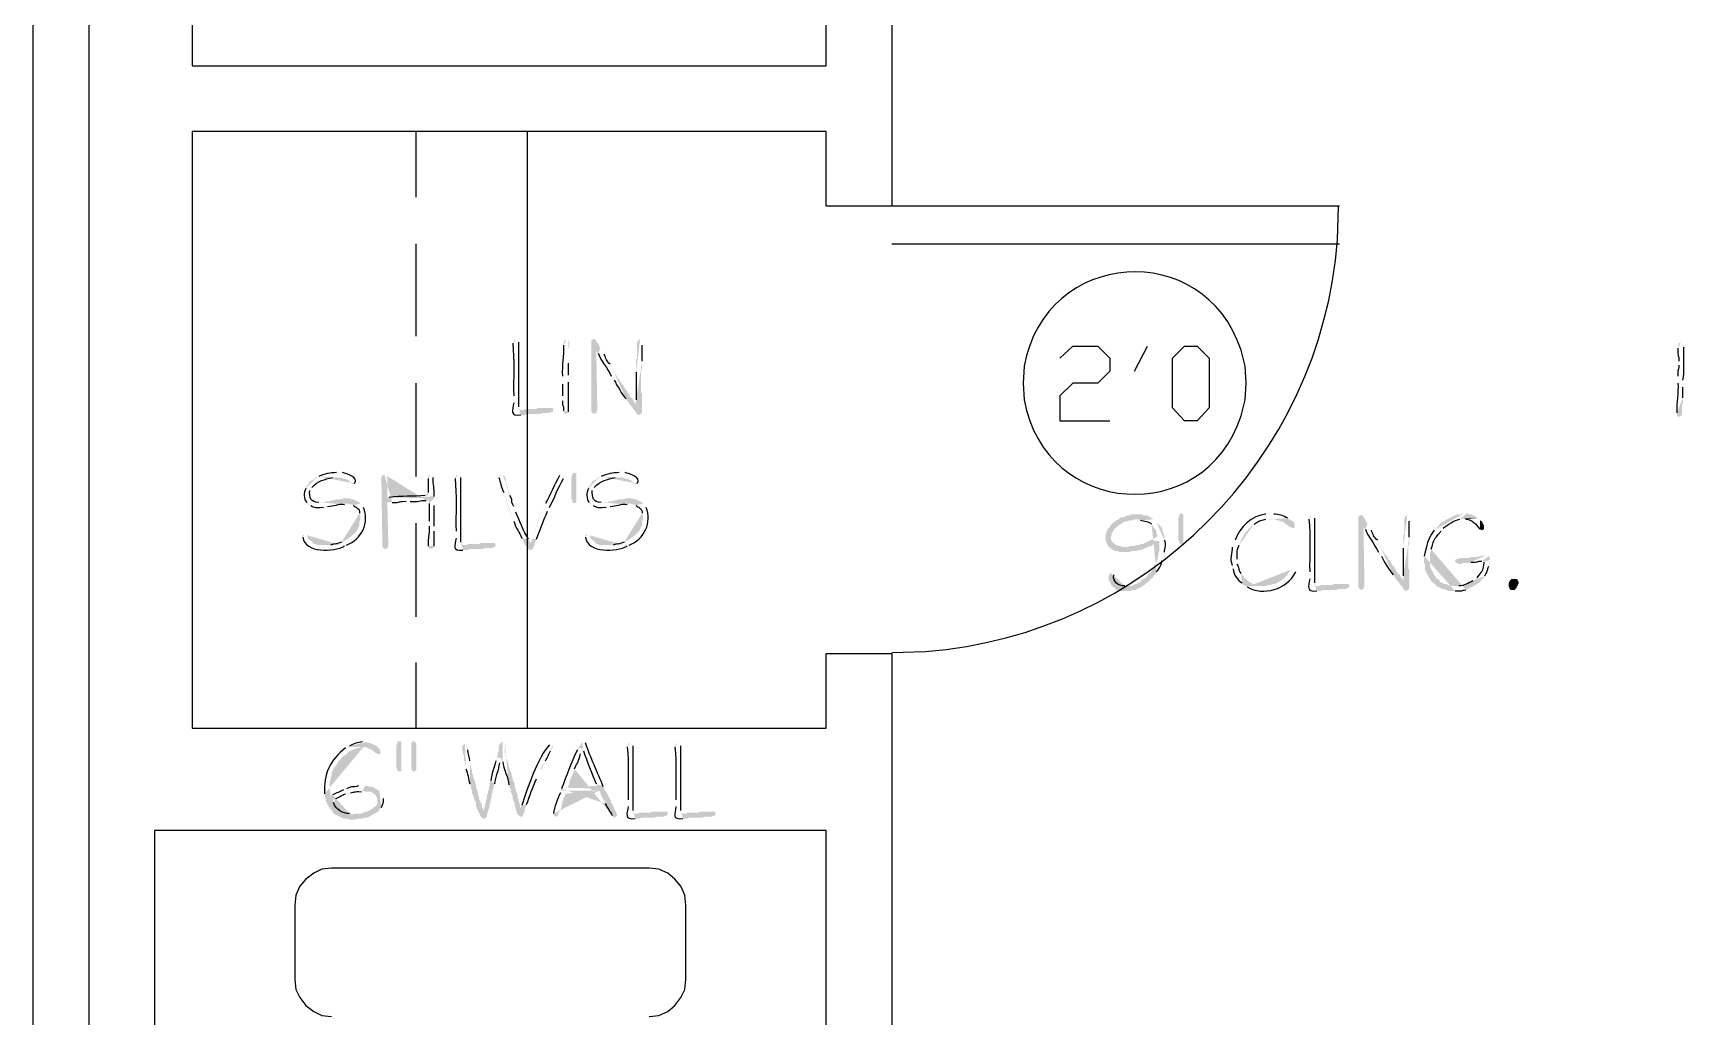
# Model space of a CAD drawing. Header units: inches. Extents: x -167 to 6071, y -6287 to -2731.
# Drawn here: x 790.4 to 879.2, y -5829.1 to -5776.3 of the extents above; entities that cross this region are included whole.
import ezdxf

# ---------------------------------------------------------------- set-up
doc = ezdxf.new("R2010")
doc.units = ezdxf.units.IN
doc.header["$LTSCALE"] = 96
doc.header["$MEASUREMENT"] = 0
doc.layers.add('PDF_Geometry', color=7, linetype='Continuous', true_color=0x4a4a4a)
doc.layers.add('PDF_Solid Fills', color=7, linetype='Continuous')

msp = doc.modelspace()

# ---------------------------------------------------------------- hatches: boundary and pattern name
at = {"layer": 'PDF_Solid Fills', "transparency": 33554559}
h = msp.add_hatch(color=256, dxfattribs=at)
h.paths.add_polyline_path([(816.277, -5792.735), (816.17, -5792.789), (816.117, -5792.949)], flags=0)
h.paths.add_polyline_path([(816.17, -5795.775), (816.17, -5796.149)], flags=0)
h.paths.add_polyline_path([(816.543, -5796.789), (816.757, -5796.789), (816.917, -5796.735), (817.61, -5796.735), (817.717, -5796.682), (818.09, -5796.682), (818.197, -5796.629), (818.25, -5796.629), (818.303, -5796.522), (816.437, -5796.522), (816.437, -5796.362)], flags=0)
h.paths.add_polyline_path([(816.437, -5792.895), (816.383, -5792.789)], flags=0)
h = msp.add_hatch(color=256, dxfattribs=at)
h.paths.add_polyline_path([(818.997, -5792.735), (818.89, -5792.789), (818.837, -5792.949), (818.837, -5793.055)], flags=0)
h.paths.add_polyline_path([(818.783, -5794.709), (818.783, -5795.135)], flags=0)
h.paths.add_polyline_path([(818.783, -5795.775), (818.783, -5796.042)], flags=0)
h.paths.add_polyline_path([(818.837, -5796.575), (818.89, -5796.682), (818.943, -5796.735), (818.997, -5796.735), (819.05, -5796.682), (819.103, -5796.629)], flags=0)
h.paths.add_polyline_path([(819.103, -5795.029), (819.103, -5794.655)], flags=0)
h.paths.add_polyline_path([(819.103, -5794.015), (819.103, -5793.215), (819.157, -5793.109), (819.157, -5792.895), (819.103, -5792.789)], flags=0)
for points in [[(820.437, -5792.735), (820.33, -5792.789), (820.33, -5796.575), (820.383, -5796.682), (820.49, -5796.735), (820.597, -5796.682), (820.597, -5796.629), (820.65, -5796.522), (820.597, -5793.322), (820.81, -5793.215), (820.757, -5793.109), (820.703, -5793.002), (820.65, -5792.895), (820.597, -5792.842), (820.543, -5792.735)], [(818.09, -5796.415), (817.45, -5796.415), (817.397, -5796.469), (816.81, -5796.469), (816.703, -5796.522), (816.437, -5796.522), (818.303, -5796.522), (818.25, -5796.415), (818.197, -5796.415)], [(819.53, -5800.149), (819.53, -5801.482), (819.423, -5801.535), (819.317, -5801.482), (819.317, -5801.375), (819.263, -5801.322), (819.263, -5800.149), (819.317, -5799.989), (819.317, -5799.935), (819.423, -5799.882), (819.53, -5799.935)], [(807.21, -5801.269), (807.05, -5801.269), (806.89, -5801.322), (806.623, -5801.322), (806.517, -5801.375), (806.41, -5801.375), (806.303, -5801.429), (806.143, -5801.429), (806.037, -5801.482), (805.717, -5801.482), (807.903, -5801.482), (807.583, -5801.322), (807.477, -5801.322), (807.37, -5801.269)], [(822.357, -5801.269), (822.197, -5801.269), (822.037, -5801.322), (821.77, -5801.322), (821.663, -5801.375), (821.557, -5801.375), (821.45, -5801.429), (821.29, -5801.429), (821.183, -5801.482), (820.863, -5801.482), (823.05, -5801.482), (822.73, -5801.322), (822.623, -5801.322), (822.517, -5801.269)], [(849.557, -5802.122), (849.29, -5802.122), (849.183, -5802.175), (849.077, -5802.175), (848.863, -5802.282), (848.703, -5802.282), (848.597, -5802.389), (848.49, -5802.442), (848.437, -5802.495), (848.33, -5802.549), (848.223, -5802.655), (848.17, -5802.709), (848.117, -5802.815), (848.01, -5802.922), (847.957, -5803.029), (847.903, -5803.189), (847.903, -5803.562), (847.957, -5803.669), (848.01, -5803.775), (848.063, -5803.882), (848.97, -5803.882), (848.81, -5803.882), (848.703, -5803.829), (848.597, -5803.829), (848.383, -5803.722), (848.33, -5803.669), (848.223, -5803.562), (848.17, -5803.455), (848.17, -5803.349), (848.223, -5803.242), (848.223, -5803.135), (848.33, -5802.975), (848.383, -5802.869), (848.49, -5802.815), (848.597, -5802.709), (848.703, -5802.655), (848.757, -5802.602), (848.97, -5802.495), (849.077, -5802.495), (849.183, -5802.442), (849.343, -5802.442), (849.45, -5802.389), (850.463, -5802.389), (850.357, -5802.335), (850.303, -5802.282), (850.09, -5802.175), (849.93, -5802.175), (849.823, -5802.122), (849.717, -5802.122)], [(852.063, -5802.335), (852.063, -5803.669), (851.957, -5803.722), (851.85, -5803.669), (851.85, -5803.562), (851.797, -5803.509), (851.797, -5802.335), (851.85, -5802.175), (851.85, -5802.122), (851.957, -5802.069), (852.063, -5802.122)], [(857.717, -5802.389), (856.703, -5802.389), (856.97, -5802.389), (857.077, -5802.442), (857.183, -5802.442), (857.237, -5802.495), (857.343, -5802.495), (857.45, -5802.549), (857.557, -5802.655), (857.663, -5802.709), (857.717, -5802.762), (857.93, -5802.869), (858.037, -5802.815), (858.037, -5802.655), (857.983, -5802.549), (857.93, -5802.495), (857.823, -5802.442)], [(861.557, -5802.175), (861.45, -5802.229), (861.45, -5806.015), (861.503, -5806.122), (861.61, -5806.175), (861.717, -5806.122), (861.717, -5806.069), (861.77, -5805.962), (861.717, -5802.762), (861.93, -5802.655), (861.877, -5802.549), (861.823, -5802.442), (861.77, -5802.335), (861.717, -5802.282), (861.663, -5802.175)], [(814.997, -5803.669), (814.357, -5803.669), (814.303, -5803.722), (813.717, -5803.722), (813.61, -5803.775), (813.343, -5803.775), (815.21, -5803.775), (815.157, -5803.669), (815.103, -5803.669)], [(850.303, -5803.509), (849.877, -5803.722), (849.77, -5803.722), (849.663, -5803.775), (849.557, -5803.775), (849.397, -5803.829), (849.183, -5803.829), (849.077, -5803.882), (848.063, -5803.882), (848.17, -5803.935), (848.223, -5803.989), (848.33, -5804.042), (848.383, -5804.095), (848.543, -5804.095), (848.65, -5804.149), (849.183, -5804.149), (849.29, -5804.095), (849.557, -5804.095), (849.663, -5804.042), (849.77, -5804.042), (849.877, -5803.989), (849.93, -5803.989), (850.25, -5803.829), (850.357, -5803.829), (850.463, -5803.722), (850.677, -5803.615), (850.73, -5803.562)], [(860.757, -5805.855), (860.117, -5805.855), (860.063, -5805.909), (859.477, -5805.909), (859.37, -5805.962), (859.103, -5805.962), (860.97, -5805.962), (860.917, -5805.855), (860.863, -5805.855)], [(869.717, -5806.175), (869.61, -5806.175), (869.557, -5806.122), (869.503, -5806.015), (869.503, -5805.802), (869.557, -5805.695), (869.663, -5805.589), (869.93, -5805.589), (869.983, -5805.642), (870.037, -5805.749), (870.037, -5805.802), (869.983, -5805.962), (869.93, -5806.015), (869.93, -5806.069), (869.823, -5806.175)], [(810.037, -5814.282), (809.93, -5814.335), (809.93, -5814.389), (809.877, -5814.549), (809.877, -5815.722), (809.93, -5815.775), (809.93, -5815.882), (810.037, -5815.935), (810.143, -5815.882), (810.143, -5814.335)], [(810.783, -5814.282), (810.73, -5814.335), (810.677, -5814.389), (810.677, -5815.775), (810.73, -5815.882), (810.783, -5815.935), (810.89, -5815.882), (810.943, -5815.829), (810.943, -5814.442), (810.89, -5814.335)], [(824.223, -5818.069), (823.583, -5818.069), (823.53, -5818.122), (822.943, -5818.122), (822.837, -5818.175), (822.57, -5818.175), (824.437, -5818.175), (824.383, -5818.069), (824.33, -5818.069)], [(826.783, -5818.069), (826.143, -5818.069), (826.09, -5818.122), (825.503, -5818.122), (825.397, -5818.175), (825.13, -5818.175), (826.997, -5818.175), (826.943, -5818.069), (826.89, -5818.069)]]:
    msp.add_hatch(color=256, dxfattribs=at).paths.add_polyline_path(points)
h = msp.add_hatch(color=256, dxfattribs=at)
h.paths.add_polyline_path([(820.81, -5793.215), (820.597, -5793.322), (820.597, -5793.375), (820.703, -5793.482)], flags=0)
h.paths.add_polyline_path([(821.397, -5794.709), (821.45, -5794.815), (821.557, -5794.922)], flags=0)
h.paths.add_polyline_path([(822.197, -5795.935), (822.41, -5796.255), (822.73, -5796.255), (822.677, -5796.149), (822.623, -5796.095), (822.517, -5795.882), (822.41, -5795.829), (822.357, -5795.722), (822.303, -5795.615), (822.25, -5795.509), (822.143, -5795.402), (822.09, -5795.295), (822.037, -5795.189), (821.93, -5795.082), (821.877, -5794.975), (821.823, -5794.869), (821.77, -5794.869), (821.717, -5794.762), (821.663, -5794.655), (821.61, -5794.602), (821.557, -5794.495), (821.503, -5794.389), (821.45, -5794.282), (821.397, -5794.175), (821.343, -5794.069)], flags=0)
h.paths.add_polyline_path([(821.023, -5793.535), (820.97, -5793.429), (820.917, -5793.322)], flags=0)
h = msp.add_hatch(color=256, dxfattribs=at)
h.paths.add_polyline_path([(822.943, -5792.735), (822.837, -5792.789), (822.783, -5792.949), (822.783, -5793.749), (822.73, -5793.802), (822.73, -5794.495)], flags=0)
h.paths.add_polyline_path([(822.73, -5795.989), (822.73, -5796.255), (822.41, -5796.255), (822.517, -5796.362), (822.57, -5796.469), (822.677, -5796.575), (822.73, -5796.682), (822.783, -5796.735), (822.837, -5796.789), (822.89, -5796.789), (822.997, -5796.735), (823.05, -5796.629), (823.05, -5795.669), (822.997, -5795.562), (822.997, -5794.389), (823.05, -5794.282), (823.05, -5793.909)], flags=0)
h.paths.add_polyline_path([(823.05, -5793.055), (823.05, -5792.789)], flags=0)
h = msp.add_hatch(color=256, dxfattribs=at)
h.paths.add_polyline_path([(878.73, -5792.895), (878.623, -5792.949), (878.57, -5793.109), (878.57, -5793.215)], flags=0)
h.paths.add_polyline_path([(878.623, -5793.909), (878.623, -5794.122)], flags=0)
h.paths.add_polyline_path([(878.57, -5794.709), (878.57, -5795.082)], flags=0)
h.paths.add_polyline_path([(878.517, -5796.682), (878.517, -5796.842), (878.623, -5796.895), (878.73, -5796.842), (878.783, -5796.789), (878.783, -5796.255), (878.837, -5796.149), (878.837, -5795.882)], flags=0)
h.paths.add_polyline_path([(878.837, -5795.295), (878.837, -5794.922)], flags=0)
h.paths.add_polyline_path([(878.89, -5793.162), (878.89, -5793.055), (878.837, -5792.949)], flags=0)
h = msp.add_hatch(color=256, dxfattribs=at)
h.paths.add_polyline_path([(805.663, -5800.095), (805.557, -5800.149), (805.45, -5800.255), (805.237, -5800.362), (805.183, -5800.469), (805.13, -5800.575), (805.023, -5800.629), (805.023, -5800.735)], flags=0)
h.paths.add_polyline_path([(805.077, -5801.482), (805.13, -5801.589), (805.183, -5801.589), (805.29, -5801.642)], flags=0)
h.paths.add_polyline_path([(805.983, -5801.749), (806.09, -5801.749), (806.197, -5801.695)], flags=0)
h.paths.add_polyline_path([(807.103, -5801.589), (807.21, -5801.535), (807.957, -5801.535), (807.903, -5801.482), (805.717, -5801.482)], flags=0)
h.paths.add_polyline_path([(805.237, -5800.842), (805.29, -5800.735), (805.343, -5800.682)], flags=0)
h.paths.add_polyline_path([(806.463, -5800.149), (806.73, -5800.149)], flags=0)
h = msp.add_hatch(color=256, dxfattribs=at)
h.paths.add_polyline_path([(806.73, -5799.882), (806.677, -5799.882)], flags=0)
h.paths.add_polyline_path([(805.717, -5800.095), (805.663, -5800.095), (806.73, -5800.149), (806.89, -5800.149), (806.997, -5800.202), (807.103, -5800.202), (807.317, -5800.309), (807.423, -5800.415), (807.477, -5800.415), (807.477, -5800.469), (807.583, -5800.522), (807.637, -5800.469)], flags=0)
h.paths.add_polyline_path([(806.997, -5799.882), (806.837, -5799.882)], flags=0)
h = msp.add_hatch(color=256, dxfattribs=at)
h.paths.add_polyline_path([(809.237, -5799.989), (809.13, -5800.042), (809.077, -5800.149), (809.13, -5803.829), (809.183, -5803.935), (809.29, -5803.989), (809.397, -5803.935), (809.45, -5803.829), (809.397, -5801.482), (809.663, -5801.482)], flags=0)
h.paths.add_polyline_path([(810.41, -5801.429), (810.623, -5801.429)], flags=0)
h.paths.add_polyline_path([(811.477, -5801.375), (811.637, -5801.375), (811.903, -5801.269), (809.397, -5801.215), (809.397, -5800.149), (809.343, -5800.042)], flags=0)
h = msp.add_hatch(color=256, dxfattribs=at)
h.paths.add_polyline_path([(811.69, -5799.989), (811.583, -5800.042), (811.583, -5800.202)], flags=0)
h.paths.add_polyline_path([(811.583, -5800.949), (811.583, -5801.109), (811.423, -5801.109)], flags=0)
h.paths.add_polyline_path([(809.503, -5801.215), (809.397, -5801.215), (811.903, -5801.269), (811.903, -5801.162)], flags=0)
h.paths.add_polyline_path([(811.85, -5800.149), (811.797, -5800.042)], flags=0)
h = msp.add_hatch(color=256, dxfattribs=at)
h.paths.add_polyline_path([(813.183, -5799.989), (813.077, -5800.042), (813.023, -5800.202)], flags=0)
h.paths.add_polyline_path([(813.077, -5803.029), (813.077, -5803.402)], flags=0)
h.paths.add_polyline_path([(813.45, -5804.042), (813.663, -5804.042), (813.823, -5803.989), (814.517, -5803.989), (814.623, -5803.935), (814.997, -5803.935), (815.103, -5803.882), (815.157, -5803.882), (815.21, -5803.775), (813.343, -5803.775), (813.343, -5803.615)], flags=0)
h.paths.add_polyline_path([(813.343, -5800.149), (813.29, -5800.042)], flags=0)
h = msp.add_hatch(color=256, dxfattribs=at)
h.paths.add_polyline_path([(815.53, -5799.989), (815.423, -5800.042), (815.37, -5800.095), (815.37, -5800.149)], flags=0)
h.paths.add_polyline_path([(815.637, -5800.949, 0.030145), (816.17, -5802.495)], flags=0)
h.paths.add_polyline_path([(816.597, -5803.402), (816.65, -5803.509), (816.703, -5803.615), (816.757, -5803.722), (816.81, -5803.775), (816.863, -5803.882), (816.917, -5803.935), (817.023, -5804.042), (817.077, -5804.042), (817.183, -5803.989), (817.237, -5803.882), (817.237, -5803.829), (817.29, -5803.775), (817.29, -5803.669), (817.077, -5803.669), (817.023, -5803.562), (816.97, -5803.455)], flags=0)
h.paths.add_polyline_path([(816.277, -5802.015), (816.223, -5801.909), (816.223, -5801.802), (816.17, -5801.695)], flags=0)
h.paths.add_polyline_path([(815.957, -5801.109), (815.957, -5801.002), (815.903, -5800.895), (815.85, -5800.735), (815.85, -5800.629), (815.797, -5800.522), (815.743, -5800.415), (815.743, -5800.202), (815.69, -5800.095), (815.583, -5799.989)], flags=0)
h = msp.add_hatch(color=256, dxfattribs=at)
h.paths.add_polyline_path([(818.73, -5799.989), (818.677, -5799.989), (818.623, -5800.042)], flags=0)
h.paths.add_polyline_path([(817.877, -5801.535), (817.823, -5801.642), (817.77, -5801.749)], flags=0)
h.paths.add_polyline_path([(817.77, -5801.749, 0.013998), (817.13, -5803.455)], flags=0)
h.paths.add_polyline_path([(817.13, -5803.455), (817.13, -5803.562), (817.077, -5803.669), (817.29, -5803.669), (817.343, -5803.562), (817.397, -5803.455)], flags=0)
h.paths.add_polyline_path([(817.983, -5801.962), (818.037, -5801.855), (818.09, -5801.749)], flags=0)
h.paths.add_polyline_path([(818.837, -5800.202), (818.837, -5800.149), (818.89, -5800.095), (818.837, -5800.042)], flags=0)
h = msp.add_hatch(color=256, dxfattribs=at)
h.paths.add_polyline_path([(820.81, -5800.095), (820.703, -5800.149), (820.597, -5800.255), (820.383, -5800.362), (820.33, -5800.469), (820.277, -5800.575), (820.17, -5800.629), (820.17, -5800.735)], flags=0)
h.paths.add_polyline_path([(820.223, -5801.482), (820.277, -5801.589), (820.33, -5801.589), (820.437, -5801.642)], flags=0)
h.paths.add_polyline_path([(821.13, -5801.749), (821.237, -5801.749), (821.343, -5801.695)], flags=0)
h.paths.add_polyline_path([(822.25, -5801.589), (822.357, -5801.535), (823.103, -5801.535), (823.05, -5801.482), (820.863, -5801.482)], flags=0)
h.paths.add_polyline_path([(820.383, -5800.842), (820.437, -5800.735), (820.49, -5800.682)], flags=0)
h.paths.add_polyline_path([(821.61, -5800.149), (821.877, -5800.149)], flags=0)
h = msp.add_hatch(color=256, dxfattribs=at)
h.paths.add_polyline_path([(821.877, -5799.882), (821.823, -5799.882)], flags=0)
h.paths.add_polyline_path([(820.863, -5800.095), (820.81, -5800.095), (821.877, -5800.149), (822.037, -5800.149), (822.143, -5800.202), (822.25, -5800.202), (822.463, -5800.309), (822.57, -5800.415), (822.623, -5800.415), (822.623, -5800.469), (822.73, -5800.522), (822.783, -5800.469)], flags=0)
h.paths.add_polyline_path([(822.143, -5799.882), (821.983, -5799.882)], flags=0)
h = msp.add_hatch(color=256, dxfattribs=at)
h.paths.add_polyline_path([(811.903, -5801.269), (811.637, -5801.375), (811.637, -5801.535)], flags=0)
h.paths.add_polyline_path([(811.637, -5802.495), (811.637, -5802.762)], flags=0)
h.paths.add_polyline_path([(811.583, -5803.829), (811.637, -5803.935), (811.743, -5803.989), (811.85, -5803.935), (811.903, -5803.829)], flags=0)
h.paths.add_polyline_path([(811.903, -5803.029), (811.903, -5802.762)], flags=0)
h.paths.add_polyline_path([(811.903, -5801.642), (811.903, -5801.375)], flags=0)
h = msp.add_hatch(color=256, dxfattribs=at)
h.paths.add_polyline_path([(807.957, -5801.535), (807.21, -5801.535), (807.37, -5801.589), (807.477, -5801.589), (807.583, -5801.642)], flags=0)
h.paths.add_polyline_path([(807.903, -5802.069), (807.957, -5802.175), (807.957, -5802.389), (807.903, -5802.495), (807.903, -5802.709), (807.85, -5802.815), (807.797, -5802.922), (807.743, -5803.029), (807.637, -5803.135), (807.583, -5803.189), (807.477, -5803.295), (807.37, -5803.349), (807.317, -5803.402), (807.263, -5803.455), (806.943, -5803.615)], flags=0)
h.paths.add_polyline_path([(806.357, -5803.775), (805.983, -5803.775), (807.21, -5803.775)], flags=0)
h.paths.add_polyline_path([(808.117, -5801.749), (808.01, -5801.642)], flags=0)
h = msp.add_hatch(color=256, dxfattribs=at)
h.paths.add_polyline_path([(823.103, -5801.535), (822.357, -5801.535), (822.517, -5801.589), (822.623, -5801.589), (822.73, -5801.642)], flags=0)
h.paths.add_polyline_path([(823.05, -5802.069), (823.103, -5802.175), (823.103, -5802.389), (823.05, -5802.495), (823.05, -5802.709), (822.997, -5802.815), (822.943, -5802.922), (822.89, -5803.029), (822.783, -5803.135), (822.73, -5803.189), (822.623, -5803.295), (822.517, -5803.349), (822.463, -5803.402), (822.41, -5803.455), (822.09, -5803.615)], flags=0)
h.paths.add_polyline_path([(821.503, -5803.775), (821.13, -5803.775), (822.357, -5803.775)], flags=0)
h.paths.add_polyline_path([(823.263, -5801.749), (823.157, -5801.642)], flags=0)
h = msp.add_hatch(color=256, dxfattribs=at)
h.paths.add_polyline_path([(850.463, -5802.389), (849.557, -5802.389), (849.663, -5802.389), (849.77, -5802.442)], flags=0)
h.paths.add_polyline_path([(850.357, -5802.655), (850.41, -5802.709), (850.463, -5802.815), (850.57, -5802.922), (850.623, -5803.029), (850.623, -5803.135), (850.677, -5803.242), (850.623, -5803.349), (850.517, -5803.402), (850.303, -5803.509), (850.73, -5803.562), (850.783, -5803.562), (850.783, -5804.095), (850.73, -5804.202), (850.73, -5804.362), (850.677, -5804.469), (850.677, -5804.575), (850.623, -5804.682), (850.57, -5804.735), (850.517, -5804.842), (850.463, -5804.949), (850.41, -5805.055), (850.357, -5805.162), (850.303, -5805.269), (850.197, -5805.322), (850.143, -5805.429), (850.037, -5805.535), (849.823, -5805.642), (849.77, -5805.749), (849.663, -5805.802), (849.557, -5805.855), (849.503, -5805.855), (849.397, -5805.909), (849.29, -5805.962), (848.917, -5805.962), (849.823, -5806.015), (849.877, -5805.962), (849.983, -5805.909), (850.143, -5805.749), (850.25, -5805.695), (850.303, -5805.589), (850.41, -5805.535), (850.463, -5805.429), (850.57, -5805.322), (850.623, -5805.215)], flags=0)
h.paths.add_polyline_path([(850.943, -5804.575), (850.997, -5804.522), (850.997, -5804.415), (851.05, -5804.309), (851.05, -5804.149)], flags=0)
h.paths.add_polyline_path([(851.05, -5803.509), (851.05, -5803.242), (850.997, -5803.135), (850.943, -5803.029), (850.943, -5802.922), (850.89, -5802.815), (850.837, -5802.762), (850.73, -5802.655), (850.677, -5802.602), (850.623, -5802.549), (850.57, -5802.442)], flags=0)
h = msp.add_hatch(color=256, dxfattribs=at)
h.paths.add_polyline_path([(856.703, -5802.069), (856.597, -5802.069), (856.49, -5802.122)], flags=0)
h.paths.add_polyline_path([(854.837, -5803.509), (854.783, -5803.615), (854.73, -5803.722), (854.677, -5803.882)], flags=0)
h.paths.add_polyline_path([(854.677, -5804.842), (854.677, -5804.949), (854.73, -5805.055)], flags=0)
h.paths.add_polyline_path([(855.21, -5805.802), (855.263, -5805.909), (855.37, -5805.962), (856.383, -5805.962), (856.277, -5805.962), (856.117, -5805.909), (856.01, -5805.909), (855.903, -5805.855), (855.797, -5805.855), (855.69, -5805.802), (855.583, -5805.749), (855.53, -5805.695), (855.423, -5805.589), (855.317, -5805.535), (855.317, -5805.482), (855.21, -5805.375), (855.157, -5805.322)], flags=0)
h.paths.add_polyline_path([(854.943, -5804.789), (854.943, -5804.522)], flags=0)
h.paths.add_polyline_path([(855.85, -5802.655, 0.162278), (855.05, -5803.775)], flags=0)
h.paths.add_polyline_path([(856.49, -5802.389), (857.717, -5802.389), (857.663, -5802.335)], flags=0)
h.paths.add_polyline_path([(856.917, -5802.122), (856.81, -5802.069)], flags=0)
h = msp.add_hatch(color=256, dxfattribs=at)
h.paths.add_polyline_path([(858.943, -5802.175), (858.837, -5802.229), (858.783, -5802.389)], flags=0)
h.paths.add_polyline_path([(858.837, -5805.215), (858.837, -5805.589)], flags=0)
h.paths.add_polyline_path([(859.21, -5806.229), (859.423, -5806.229), (859.583, -5806.175), (860.277, -5806.175), (860.383, -5806.122), (860.757, -5806.122), (860.863, -5806.069), (860.917, -5806.069), (860.97, -5805.962), (859.103, -5805.962), (859.103, -5805.802)], flags=0)
h.paths.add_polyline_path([(859.103, -5802.335), (859.05, -5802.229)], flags=0)
h = msp.add_hatch(color=256, dxfattribs=at)
h.paths.add_polyline_path([(864.063, -5802.175), (863.957, -5802.229), (863.903, -5802.389), (863.903, -5803.189), (863.85, -5803.242), (863.85, -5803.935)], flags=0)
h.paths.add_polyline_path([(863.85, -5805.429), (863.85, -5805.695), (863.53, -5805.695), (863.637, -5805.802), (863.69, -5805.909), (863.797, -5806.015), (863.85, -5806.122), (863.957, -5806.229), (864.01, -5806.229), (864.117, -5806.175), (864.17, -5806.069), (864.17, -5805.109), (864.117, -5805.002), (864.117, -5803.829), (864.17, -5803.722), (864.17, -5803.349)], flags=0)
h.paths.add_polyline_path([(864.17, -5802.495), (864.17, -5802.229)], flags=0)
h = msp.add_hatch(color=256, dxfattribs=at)
h.paths.add_polyline_path([(867.103, -5802.069), (867.05, -5802.069), (866.943, -5802.122), (866.73, -5802.122), (866.623, -5802.175), (866.517, -5802.229), (866.197, -5802.389), (866.143, -5802.389), (866.037, -5802.495), (865.823, -5802.602), (865.77, -5802.709), (865.663, -5802.815), (865.61, -5802.869), (865.503, -5802.975)], flags=0)
h.paths.add_polyline_path([(864.97, -5804.362), (864.97, -5804.735), (865.023, -5804.842), (865.023, -5805.109), (865.077, -5805.215), (865.13, -5805.322), (865.183, -5805.429), (865.237, -5805.535), (865.29, -5805.589), (865.343, -5805.695), (865.45, -5805.802), (865.557, -5805.855), (865.61, -5805.962), (865.93, -5806.122), (866.037, -5806.122), (866.25, -5806.229), (866.623, -5806.229)], flags=0)
h.paths.add_polyline_path([(867.21, -5806.175), (867.637, -5805.962), (866.357, -5805.962), (866.25, -5805.909), (866.143, -5805.855), (866.037, -5805.855), (865.93, -5805.802), (865.823, -5805.749), (865.77, -5805.642), (865.663, -5805.589), (865.61, -5805.535), (865.557, -5805.429), (865.503, -5805.375), (865.45, -5805.269), (865.397, -5805.162), (865.343, -5805.055), (865.29, -5804.949), (865.29, -5804.202), (865.343, -5804.095), (865.343, -5803.989)], flags=0)
h.paths.add_polyline_path([(865.877, -5803.029), (865.93, -5802.975), (865.983, -5802.869)], flags=0)
h.paths.add_polyline_path([(866.89, -5802.389), (866.997, -5802.389), (867.103, -5802.335), (867.85, -5802.335), (867.797, -5802.282), (867.477, -5802.122), (867.37, -5802.122), (867.263, -5802.069)], flags=0)
h = msp.add_hatch(color=256, dxfattribs=at)
h.paths.add_polyline_path([(867.85, -5802.335), (867.103, -5802.335), (867.21, -5802.389)], flags=0)
h.paths.add_polyline_path([(867.957, -5802.922), (868.063, -5802.975), (868.17, -5802.922), (868.17, -5802.709), (868.117, -5802.602), (868.063, -5802.495), (867.957, -5802.442)], flags=0)
h = msp.add_hatch(color=256, dxfattribs=at)
h.paths.add_polyline_path([(804.97, -5803.189), (804.863, -5803.242), (804.863, -5803.349)], flags=0)
h.paths.add_polyline_path([(807.103, -5803.829), (807.21, -5803.775), (805.663, -5803.775), (805.557, -5803.722), (805.503, -5803.722), (805.397, -5803.669), (805.343, -5803.562), (805.237, -5803.509), (805.13, -5803.402), (805.13, -5803.295), (805.077, -5803.242)], flags=0)
h = msp.add_hatch(color=256, dxfattribs=at)
h.paths.add_polyline_path([(820.117, -5803.189), (820.01, -5803.242), (820.01, -5803.349)], flags=0)
h.paths.add_polyline_path([(822.25, -5803.829), (822.357, -5803.775), (820.81, -5803.775), (820.703, -5803.722), (820.65, -5803.722), (820.543, -5803.669), (820.49, -5803.562), (820.383, -5803.509), (820.277, -5803.402), (820.277, -5803.295), (820.223, -5803.242)], flags=0)
h = msp.add_hatch(color=256, dxfattribs=at)
h.paths.add_polyline_path([(861.93, -5802.655), (861.717, -5802.762), (861.717, -5802.815), (861.823, -5802.922)], flags=0)
h.paths.add_polyline_path([(862.517, -5804.149), (862.57, -5804.255), (862.677, -5804.362)], flags=0)
h.paths.add_polyline_path([(863.317, -5805.375), (863.53, -5805.695), (863.85, -5805.695), (863.797, -5805.589), (863.743, -5805.535), (863.69, -5805.429), (863.637, -5805.322), (863.53, -5805.269), (863.477, -5805.162), (863.423, -5805.055), (863.37, -5804.949), (863.263, -5804.842), (863.21, -5804.735), (863.157, -5804.629), (863.05, -5804.522), (862.997, -5804.415), (862.943, -5804.309), (862.89, -5804.309), (862.837, -5804.202), (862.783, -5804.095), (862.73, -5804.042), (862.677, -5803.935), (862.623, -5803.829), (862.517, -5803.615), (862.463, -5803.509)], flags=0)
h.paths.add_polyline_path([(862.143, -5802.975), (862.09, -5802.869), (862.037, -5802.762)], flags=0)
h = msp.add_hatch(color=256, dxfattribs=at)
h.paths.add_polyline_path([(857.93, -5805.055), (857.823, -5805.109), (857.717, -5805.215), (857.663, -5805.322), (857.61, -5805.429), (857.503, -5805.482), (857.503, -5805.535), (857.397, -5805.589), (857.29, -5805.695), (857.183, -5805.749), (857.077, -5805.802), (856.97, -5805.855), (856.863, -5805.855), (856.757, -5805.909), (856.65, -5805.909), (856.49, -5805.962), (855.37, -5805.962), (855.477, -5806.015)], flags=0)
h.paths.add_polyline_path([(858.09, -5805.215), (858.037, -5805.109)], flags=0)
h = msp.add_hatch(color=256, dxfattribs=at)
h.paths.add_polyline_path([(868.33, -5804.309), (867.743, -5804.415), (867.477, -5804.415), (867.37, -5804.469), (866.89, -5804.469), (866.783, -5804.522), (866.677, -5804.522), (866.623, -5804.629), (866.677, -5804.735), (866.73, -5804.735), (866.837, -5804.789), (866.943, -5804.789), (867.05, -5804.735), (867.37, -5804.735), (867.477, -5804.682)], flags=0)
h.paths.add_polyline_path([(868.063, -5804.629), (868.17, -5804.629), (868.49, -5804.575), (868.49, -5804.469), (868.437, -5804.362)], flags=0)
h = msp.add_hatch(color=256, dxfattribs=at)
h.paths.add_polyline_path([(868.49, -5804.575), (868.17, -5804.629), (868.17, -5804.682)], flags=0)
h.paths.add_polyline_path([(867.797, -5805.535), (867.69, -5805.589), (867.69, -5805.642), (867.583, -5805.695)], flags=0)
h.paths.add_polyline_path([(866.837, -5805.962), (866.677, -5805.962), (867.637, -5805.962), (867.743, -5805.909), (867.797, -5805.855), (867.903, -5805.802), (868.01, -5805.695), (868.063, -5805.589), (868.17, -5805.535), (868.223, -5805.429)], flags=0)
h.paths.add_polyline_path([(868.437, -5804.895), (868.49, -5804.789), (868.49, -5804.682)], flags=0)
h = msp.add_hatch(color=256, dxfattribs=at)
h.paths.add_polyline_path([(848.17, -5805.269), (848.117, -5805.322), (848.063, -5805.375), (848.063, -5805.642), (848.117, -5805.749), (848.17, -5805.855), (848.223, -5805.962), (848.277, -5806.015), (848.383, -5806.069), (848.437, -5806.175), (848.543, -5806.175), (848.65, -5806.229), (849.237, -5806.229), (849.343, -5806.175), (849.503, -5806.175), (849.823, -5806.015), (848.917, -5805.962)], flags=0)
h.paths.add_polyline_path([(848.33, -5805.375), (848.277, -5805.269)], flags=0)
h = msp.add_hatch(color=256, dxfattribs=at)
h.paths.add_polyline_path([(807.263, -5814.602), (807.157, -5814.655)], flags=0)
h.paths.add_polyline_path([(806.037, -5817.109), (806.037, -5817.215), (806.357, -5817.215), (806.357, -5817.055), (806.303, -5816.949), (806.303, -5816.469), (806.357, -5816.362), (806.357, -5816.255), (806.41, -5816.149), (806.41, -5815.989), (806.463, -5815.882), (806.517, -5815.775), (806.57, -5815.669), (806.677, -5815.562), (806.73, -5815.455), (806.783, -5815.349), (806.89, -5815.295), (806.943, -5815.189), (807.05, -5815.082), (807.157, -5815.029), (807.263, -5814.922), (807.317, -5814.869), (807.53, -5814.762), (807.69, -5814.709), (807.797, -5814.655), (807.903, -5814.655), (808.01, -5814.602), (808.117, -5814.602)], flags=0)
h = msp.add_hatch(color=256, dxfattribs=at)
h.paths.add_polyline_path([(808.117, -5814.335), (808.063, -5814.335)], flags=0)
h.paths.add_polyline_path([(807.37, -5814.549), (807.263, -5814.602), (808.223, -5814.602), (808.65, -5814.815), (808.757, -5814.922), (808.81, -5814.922), (808.863, -5814.975), (809.023, -5814.975), (809.023, -5814.762), (808.97, -5814.709), (808.757, -5814.495), (808.703, -5814.495), (808.49, -5814.389), (808.383, -5814.389), (808.277, -5814.335)], flags=0)
h = msp.add_hatch(color=256, dxfattribs=at)
h.paths.add_polyline_path([(813.557, -5814.442), (813.45, -5814.495), (813.397, -5814.602), (813.397, -5814.709), (813.45, -5814.869), (813.45, -5814.975), (813.503, -5815.082), (813.503, -5815.349), (813.557, -5815.402), (813.557, -5815.509), (813.61, -5815.615), (813.61, -5815.775)], flags=0)
h.paths.add_polyline_path([(813.823, -5816.575), (813.877, -5816.682), (813.877, -5816.789), (813.93, -5816.949), (813.93, -5817.055), (813.983, -5817.162), (814.037, -5817.269), (814.037, -5817.375), (814.09, -5817.482), (814.143, -5817.589), (814.143, -5817.749), (814.197, -5817.909), (814.25, -5818.015), (814.303, -5818.122), (814.357, -5818.229), (814.357, -5818.282), (814.41, -5818.335), (814.517, -5818.442), (814.623, -5818.442), (814.677, -5818.389), (814.73, -5818.335), (814.73, -5818.229), (814.783, -5818.069), (814.57, -5818.069), (814.57, -5818.015), (814.517, -5817.909), (814.463, -5817.802), (814.463, -5817.695), (814.41, -5817.589), (814.357, -5817.482), (814.303, -5817.375), (814.303, -5817.269), (814.25, -5817.162), (814.25, -5817.002), (814.197, -5816.895), (814.143, -5816.789), (814.143, -5816.629), (814.09, -5816.522), (814.09, -5816.415), (814.037, -5816.309), (813.983, -5816.202), (813.983, -5816.095), (813.93, -5815.989), (813.93, -5815.829), (813.877, -5815.722), (813.877, -5815.615), (813.823, -5815.509), (813.823, -5815.349)], flags=0)
h.paths.add_polyline_path([(813.717, -5814.762), (813.717, -5814.709), (813.663, -5814.549), (813.61, -5814.495)], flags=0)
h = msp.add_hatch(color=256, dxfattribs=at)
h.paths.add_polyline_path([(815.583, -5814.335), (815.53, -5814.335), (815.423, -5814.442), (815.37, -5814.549), (815.37, -5814.815), (815.317, -5814.922), (815.317, -5815.029), (815.263, -5815.135), (815.53, -5815.242), (815.53, -5815.295), (815.583, -5815.402)], flags=0)
h.paths.add_polyline_path([(815.903, -5816.629), (815.957, -5816.735), (816.01, -5816.842), (816.01, -5817.002), (816.063, -5817.109), (816.117, -5817.269), (816.117, -5817.375), (816.17, -5817.535), (816.223, -5817.589), (816.223, -5817.749), (816.277, -5817.855), (816.277, -5817.962), (816.33, -5818.069), (816.383, -5818.229), (816.437, -5818.282), (816.543, -5818.335), (816.65, -5818.335), (816.65, -5818.282), (816.703, -5818.175), (816.757, -5818.069), (816.757, -5817.909), (816.543, -5817.909), (816.49, -5817.749), (816.49, -5817.642), (816.437, -5817.535), (816.437, -5817.429), (816.383, -5817.322), (816.383, -5817.162), (816.33, -5817.055), (816.277, -5816.949), (816.277, -5816.842), (816.223, -5816.735), (816.223, -5816.575), (816.17, -5816.469), (816.117, -5816.362), (816.117, -5816.255), (816.063, -5816.149), (816.063, -5816.042), (816.01, -5815.935), (815.957, -5815.829), (815.85, -5815.402), (815.797, -5815.242), (815.743, -5815.135), (815.743, -5814.975), (815.69, -5814.922), (815.69, -5814.602), (815.743, -5814.495), (815.69, -5814.389)], flags=0)
h = msp.add_hatch(color=256, dxfattribs=at)
h.paths.add_polyline_path([(818.143, -5814.495), (818.09, -5814.495)], flags=0)
h.paths.add_polyline_path([(816.597, -5817.749), (816.543, -5817.909), (816.757, -5817.909), (816.81, -5817.802), (816.863, -5817.695)], flags=0)
h.paths.add_polyline_path([(817.397, -5816.309), (817.45, -5816.202), (817.503, -5816.095), (817.557, -5815.989), (817.61, -5815.882), (817.61, -5815.775), (817.663, -5815.669), (817.717, -5815.562), (817.823, -5815.455), (817.877, -5815.349)], flags=0)
h.paths.add_polyline_path([(818.143, -5814.815), (818.25, -5814.655), (818.25, -5814.495)], flags=0)
h = msp.add_hatch(color=256, dxfattribs=at)
h.paths.add_polyline_path([(819.637, -5814.655), (819.583, -5814.762)], flags=0)
h.paths.add_polyline_path([(818.73, -5816.842), (818.677, -5816.949), (820.757, -5816.949), (820.81, -5817.002), (820.81, -5817.109), (820.863, -5817.215), (820.917, -5817.322), (820.97, -5817.429), (821.077, -5817.535), (821.077, -5817.642)], flags=0)
h.paths.add_polyline_path([(821.45, -5818.282), (821.503, -5818.335), (821.557, -5818.389), (821.663, -5818.335), (821.717, -5818.229), (821.237, -5817.215), (821.183, -5817.109), (821.13, -5817.002), (821.077, -5816.949), (821.023, -5816.842), (819.05, -5816.789), (819.103, -5816.682), (819.157, -5816.575), (819.157, -5816.469), (819.21, -5816.309), (819.263, -5816.202), (819.317, -5816.095), (819.37, -5815.989), (819.37, -5815.935), (819.423, -5815.882), (819.423, -5815.775)], flags=0)
h.paths.add_polyline_path([(819.743, -5814.975), (819.85, -5814.869), (819.903, -5814.709)], flags=0)
h = msp.add_hatch(color=256, dxfattribs=at)
h.paths.add_polyline_path([(819.85, -5814.335), (819.797, -5814.389), (819.797, -5814.442), (819.743, -5814.495), (819.69, -5814.549), (819.637, -5814.655), (819.903, -5814.709), (819.903, -5814.815)], flags=0)
h.paths.add_polyline_path([(820.597, -5816.575), (820.65, -5816.682), (819.05, -5816.789), (821.023, -5816.842), (820.97, -5816.735)], flags=0)
h.paths.add_polyline_path([(820.01, -5814.389), (819.957, -5814.335)], flags=0)
h = msp.add_hatch(color=256, dxfattribs=at)
h.paths.add_polyline_path([(822.41, -5814.389), (822.303, -5814.442), (822.25, -5814.602)], flags=0)
h.paths.add_polyline_path([(822.303, -5817.429), (822.303, -5817.802)], flags=0)
h.paths.add_polyline_path([(822.677, -5818.442), (822.89, -5818.442), (823.05, -5818.389), (823.743, -5818.389), (823.85, -5818.335), (824.223, -5818.335), (824.33, -5818.282), (824.383, -5818.282), (824.437, -5818.175), (822.57, -5818.175), (822.57, -5818.015)], flags=0)
h.paths.add_polyline_path([(822.57, -5814.549), (822.517, -5814.442)], flags=0)
h = msp.add_hatch(color=256, dxfattribs=at)
h.paths.add_polyline_path([(824.97, -5814.389), (824.863, -5814.442), (824.81, -5814.602)], flags=0)
h.paths.add_polyline_path([(824.863, -5817.429), (824.863, -5817.802)], flags=0)
h.paths.add_polyline_path([(825.237, -5818.442), (825.45, -5818.442), (825.61, -5818.389), (826.303, -5818.389), (826.41, -5818.335), (826.783, -5818.335), (826.89, -5818.282), (826.943, -5818.282), (826.997, -5818.175), (825.13, -5818.175), (825.13, -5818.015)], flags=0)
h.paths.add_polyline_path([(825.13, -5814.549), (825.077, -5814.442)], flags=0)
h = msp.add_hatch(color=256, dxfattribs=at)
h.paths.add_polyline_path([(815.263, -5815.135), (815.21, -5815.242), (815.21, -5815.349)], flags=0)
h.paths.add_polyline_path([(814.943, -5816.415), (814.89, -5816.522), (814.89, -5816.629), (814.837, -5816.735), (814.837, -5816.895), (814.783, -5817.002), (814.783, -5817.109), (814.73, -5817.215), (814.73, -5817.322), (814.677, -5817.482), (814.677, -5817.589), (814.623, -5817.695), (814.623, -5817.802), (814.57, -5817.962), (814.57, -5818.069), (814.783, -5818.069), (814.837, -5817.909), (814.89, -5817.749), (814.89, -5817.642), (814.943, -5817.535), (814.943, -5817.375), (814.997, -5817.269), (814.997, -5817.109), (815.05, -5817.002), (815.05, -5816.895), (815.103, -5816.789), (815.103, -5816.682), (815.157, -5816.575)], flags=0)
h.paths.add_polyline_path([(815.423, -5815.455), (815.477, -5815.349), (815.53, -5815.242)], flags=0)
h = msp.add_hatch(color=256, dxfattribs=at)
h.paths.add_polyline_path([(808.063, -5816.682), (807.85, -5816.682)], flags=0)
h.paths.add_polyline_path([(807.21, -5816.842), (807.157, -5816.842), (807.05, -5816.895)], flags=0)
h.paths.add_polyline_path([(806.463, -5817.162), (806.357, -5817.215), (806.037, -5817.215), (806.09, -5817.375), (806.09, -5817.482), (806.143, -5817.589), (806.197, -5817.695), (806.25, -5817.802), (806.303, -5817.855), (806.357, -5817.962), (806.41, -5818.015), (806.463, -5818.069), (806.517, -5818.175), (806.623, -5818.229), (807.53, -5818.229), (807.37, -5818.175)], flags=0)
h.paths.add_polyline_path([(806.517, -5817.589), (806.463, -5817.482), (806.517, -5817.429), (806.623, -5817.375)], flags=0)
h.paths.add_polyline_path([(807.157, -5817.109), (807.263, -5817.109), (807.423, -5817.055)], flags=0)
h.paths.add_polyline_path([(808.01, -5817.002), (808.117, -5816.949), (808.97, -5816.949), (808.757, -5816.842), (808.703, -5816.789), (808.597, -5816.735), (808.437, -5816.735), (808.33, -5816.682), (808.223, -5816.682)], flags=0)
h = msp.add_hatch(color=256, dxfattribs=at)
h.paths.add_polyline_path([(808.97, -5816.949), (808.117, -5816.949), (808.223, -5817.002), (808.49, -5817.002), (808.597, -5817.055), (808.65, -5817.109), (808.757, -5817.162), (808.81, -5817.269), (808.863, -5817.375), (808.863, -5817.642), (808.81, -5817.749), (808.703, -5817.802), (808.597, -5817.909), (808.49, -5817.962), (808.437, -5818.015), (808.33, -5818.069), (808.223, -5818.069), (808.01, -5818.175), (807.637, -5818.175), (807.53, -5818.229), (806.623, -5818.229), (807.05, -5818.442), (807.263, -5818.442), (807.37, -5818.495), (807.69, -5818.495), (807.85, -5818.442), (808.063, -5818.442), (808.223, -5818.389), (808.33, -5818.389), (808.543, -5818.282), (808.597, -5818.229), (808.917, -5818.069), (808.97, -5817.962), (809.077, -5817.855)], flags=0)
h.paths.add_polyline_path([(809.183, -5817.375), (809.13, -5817.269), (809.13, -5817.162), (809.077, -5817.055)], flags=0)
h = msp.add_hatch(color=256, dxfattribs=at)
h.paths.add_polyline_path([(818.677, -5816.949), (818.677, -5817.055)], flags=0)
h.paths.add_polyline_path([(818.303, -5818.175), (818.303, -5818.282), (818.41, -5818.335), (818.463, -5818.335), (818.517, -5818.282), (818.57, -5818.229), (818.57, -5818.122), (818.677, -5818.015), (818.73, -5817.802), (818.73, -5817.749), (818.783, -5817.642), (818.783, -5817.482), (818.837, -5817.375), (818.89, -5817.269), (818.943, -5817.162), (818.943, -5817.109), (820.757, -5816.949)], flags=0)

# ---------------------------------------------------------------- linework, layer by layer
at = {"layer": 'PDF_Geometry', "color": 7}
msp.add_lwpolyline([(793.397, -5581.109), (793.397, -6048.575), (791.903, -6048.575), (790.41, -6048.575), (790.41, -5581.109), (791.903, -5581.109)], close=True, dxfattribs=at)
for points in [[(935.423, -5714.602), (939.423, -5714.602), (939.423, -5581.109), (796.917, -5581.109), (796.917, -5714.602), (836.437, -5714.602), (836.437, -5730.602), (840.437, -5730.602), (840.437, -5734.069), (836.437, -5734.069), (836.437, -5738.069), (832.917, -5738.069), (832.917, -5734.069), (798.943, -5734.069), (798.943, -5778.069), (832.917, -5778.069), (832.917, -5774.069), (836.437, -5774.069), (836.437, -5785.589)], [(860.437, -5785.589), (836.437, -5785.589), (832.917, -5785.589), (832.917, -5781.589), (798.943, -5781.589), (798.943, -5813.589), (832.917, -5813.589), (832.917, -5809.589), (836.437, -5809.589), (836.437, -5841.162), (839.263, -5843.989), (836.757, -5846.442), (832.917, -5842.602), (832.917, -5819.082), (796.917, -5819.082), (796.917, -5957.589)], [(836.437, -5787.615), (860.437, -5787.615)]]:
    msp.add_lwpolyline(points, dxfattribs=at)
at = {"layer": 'PDF_Geometry'}
for points in [[(810.943, -5785.109), (810.943, -5781.589)], [(816.917, -5813.589), (816.917, -5781.589)], [(810.943, -5792.575), (810.943, -5787.615)], [(845.45, -5793.749), (846.143, -5793.109), (847.477, -5793.109), (848.117, -5793.749), (848.117, -5794.442), (847.477, -5795.082), (846.143, -5795.082), (845.45, -5795.775), (845.45, -5797.109), (848.117, -5797.109)], [(849.45, -5794.442), (850.143, -5793.109)], [(855.157, -5796.842), (855.37, -5795.989), (855.423, -5795.082), (855.37, -5794.175), (855.157, -5793.322)], [(843.53, -5794.175), (843.477, -5795.082), (843.53, -5795.989)], [(810.943, -5800.095), (810.943, -5795.082)], [(810.943, -5807.615), (810.943, -5802.602)], [(810.943, -5813.589), (810.943, -5810.069)], [(823.423, -5829.055), (823.957, -5829.002), (824.437, -5828.789), (824.81, -5828.469), (825.13, -5828.042), (825.343, -5827.615), (825.397, -5827.082), (825.397, -5823.082), (825.343, -5822.549), (825.13, -5822.069), (824.81, -5821.695), (824.437, -5821.375), (823.957, -5821.162), (823.423, -5821.109), (806.41, -5821.109), (805.877, -5821.162), (805.45, -5821.375), (805.023, -5821.695), (804.703, -5822.069), (804.49, -5822.549), (804.437, -5823.082), (804.437, -5827.082), (804.49, -5827.615), (804.703, -5828.042), (805.023, -5828.469), (805.45, -5828.789), (805.877, -5829.002), (806.41, -5829.055)]]:
    msp.add_lwpolyline(points, dxfattribs=at)
msp.add_lwpolyline([(836.437, -5809.535), (838.25, -5809.482, 0.369037), (860.33, -5787.402), (860.383, -5785.589)], format="xyb", dxfattribs=at)
msp.add_lwpolyline([(852.117, -5797.109), (851.477, -5796.415), (851.477, -5793.749), (852.117, -5793.109), (852.81, -5793.109), (853.45, -5793.749), (853.45, -5796.415), (852.81, -5797.109)], close=True, dxfattribs=at)
for points in [[(855.157, -5793.322), (853.177, -5787.307), (844.672, -5787.879), (843.53, -5794.175)], [(816.117, -5792.949), (816.224, -5793.825), (816.147, -5794.862), (816.17, -5795.775)], [(816.437, -5796.362), (816.437, -5795.207), (816.437, -5794.051), (816.437, -5792.895)], [(818.837, -5793.055), (818.86, -5793.673), (818.743, -5794.047), (818.783, -5794.709)], [(820.703, -5793.482), (820.85, -5793.917), (821.213, -5794.294), (821.397, -5794.709)], [(823.05, -5793.909), (823.05, -5793.624), (823.05, -5793.34), (823.05, -5793.055)], [(878.57, -5793.215), (878.531, -5793.778), (878.648, -5793.511), (878.623, -5793.909)], [(878.837, -5794.922), (878.952, -5794.604), (878.86, -5793.576), (878.89, -5793.162)], [(819.103, -5794.655), (819.103, -5794.442), (819.103, -5794.229), (819.103, -5794.015)], [(821.343, -5794.069), (821.142, -5793.895), (821.11, -5793.788), (821.023, -5793.535)], [(878.623, -5794.122), (878.645, -5794.46), (878.538, -5794.193), (878.57, -5794.709)], [(818.783, -5795.135), (818.783, -5795.349), (818.783, -5795.562), (818.783, -5795.775)], [(819.103, -5796.629), (819.103, -5796.095), (819.103, -5795.562), (819.103, -5795.029)], [(821.557, -5794.922), (821.703, -5795.216), (821.978, -5795.702), (822.197, -5795.935)], [(822.73, -5794.495), (822.73, -5794.993), (822.73, -5795.491), (822.73, -5795.989)], [(878.57, -5795.082), (878.604, -5795.704), (878.482, -5796.055), (878.517, -5796.682)], [(878.837, -5795.882), (878.837, -5795.687), (878.837, -5795.491), (878.837, -5795.295)], [(816.17, -5796.149), (816.118, -5796.539), (815.948, -5796.868), (816.543, -5796.789)], [(818.783, -5796.042), (818.76, -5796.49), (818.86, -5796.127), (818.837, -5796.575)], [(843.53, -5795.989), (844.672, -5802.285), (853.177, -5802.858), (855.157, -5796.842)], [(805.343, -5800.682), (805.671, -5800.298), (806.028, -5800.263), (806.463, -5800.149)], [(806.677, -5799.882), (806.346, -5799.892), (806.016, -5799.958), (805.717, -5800.095)], [(807.637, -5800.469), (807.888, -5800.116), (807.208, -5799.959), (806.997, -5799.882)], [(811.583, -5800.202), (811.583, -5800.451), (811.583, -5800.7), (811.583, -5800.949)], [(811.903, -5801.162), (811.937, -5800.687), (811.829, -5800.559), (811.85, -5800.149)], [(813.023, -5800.202), (813.131, -5801.079), (813.054, -5802.115), (813.077, -5803.029)], [(813.343, -5803.615), (813.343, -5802.46), (813.343, -5801.304), (813.343, -5800.149)], [(815.37, -5800.149), (815.473, -5800.401), (815.479, -5800.679), (815.637, -5800.949)], [(818.623, -5800.042), (818.368, -5800.521), (818.133, -5801.042), (817.877, -5801.535)], [(818.09, -5801.749), (818.352, -5801.238), (818.55, -5800.699), (818.837, -5800.202)], [(820.49, -5800.682), (820.818, -5800.298), (821.174, -5800.263), (821.61, -5800.149)], [(821.823, -5799.882), (821.494, -5799.892), (821.163, -5799.958), (820.863, -5800.095)], [(822.783, -5800.469), (823.035, -5800.116), (822.355, -5799.959), (822.143, -5799.882)], [(805.023, -5800.735), (804.915, -5800.937), (804.898, -5801.312), (805.077, -5801.482)], [(805.717, -5801.482), (805.276, -5801.5), (805.208, -5801.209), (805.237, -5800.842)], [(811.423, -5801.109), (810.789, -5801.198), (810.134, -5801.111), (809.503, -5801.215)], [(809.663, -5801.482), (810.121, -5801.514), (809.999, -5801.4), (810.41, -5801.429)], [(810.623, -5801.429), (811.123, -5801.468), (811.085, -5801.365), (811.477, -5801.375)], [(816.17, -5801.695), (815.915, -5801.248), (816.212, -5801.557), (815.957, -5801.109)], [(820.17, -5800.735), (820.062, -5800.937), (820.045, -5801.312), (820.223, -5801.482)], [(820.863, -5801.482), (820.422, -5801.5), (820.355, -5801.209), (820.383, -5800.842)], [(805.29, -5801.642), (805.575, -5801.82), (805.64, -5801.729), (805.983, -5801.749)], [(806.197, -5801.695), (806.506, -5801.7), (806.787, -5801.543), (807.103, -5801.589)], [(807.21, -5803.775), (808.016, -5803.451), (808.457, -5802.566), (808.117, -5801.749)], [(807.583, -5801.642), (807.664, -5801.745), (807.94, -5801.785), (807.903, -5802.069)], [(811.637, -5801.535), (811.637, -5801.855), (811.637, -5802.175), (811.637, -5802.495)], [(811.903, -5802.762), (811.903, -5802.389), (811.903, -5802.015), (811.903, -5801.642)], [(816.97, -5803.455), (816.687, -5803.023), (816.501, -5802.485), (816.277, -5802.015)], [(817.397, -5803.455), (817.559, -5802.952), (817.771, -5802.462), (817.983, -5801.962)], [(820.437, -5801.642), (820.722, -5801.82), (820.787, -5801.729), (821.13, -5801.749)], [(821.343, -5801.695), (821.653, -5801.7), (821.934, -5801.543), (822.25, -5801.589)], [(822.357, -5803.775), (823.163, -5803.451), (823.604, -5802.566), (823.263, -5801.749)], [(822.73, -5801.642), (822.812, -5801.745), (823.086, -5801.785), (823.05, -5802.069)], [(856.49, -5802.122), (855.738, -5802.173), (855.079, -5802.815), (854.837, -5803.509)], [(855.85, -5802.655), (856.249, -5802.412), (856.055, -5802.503), (856.49, -5802.389)], [(857.663, -5802.335), (857.452, -5802.219), (857.157, -5802.086), (856.917, -5802.122)], [(858.783, -5802.389), (858.891, -5803.265), (858.814, -5804.302), (858.837, -5805.215)], [(859.103, -5805.802), (859.103, -5804.647), (859.103, -5803.491), (859.103, -5802.335)], [(865.983, -5802.869), (866.251, -5802.678), (866.55, -5802.426), (866.89, -5802.389)], [(867.21, -5802.389), (867.54, -5802.389), (867.777, -5802.668), (867.957, -5802.922)], [(811.637, -5802.762), (811.672, -5803.329), (811.548, -5803.262), (811.583, -5803.829)], [(811.903, -5803.829), (811.903, -5803.562), (811.903, -5803.295), (811.903, -5803.029)], [(816.17, -5802.495), (816.304, -5802.874), (816.461, -5803.077), (816.597, -5803.402)], [(849.77, -5802.442), (849.968, -5802.47), (850.206, -5802.503), (850.357, -5802.655)], [(861.823, -5802.922), (861.97, -5803.357), (862.333, -5803.734), (862.517, -5804.149)], [(862.463, -5803.509), (862.262, -5803.335), (862.23, -5803.228), (862.143, -5802.975)], [(864.17, -5803.349), (864.17, -5803.064), (864.17, -5802.78), (864.17, -5802.495)], [(865.503, -5802.975), (865.089, -5803.6), (865.159, -5803.662), (864.97, -5804.362)], [(865.343, -5803.989), (865.577, -5803.327), (865.407, -5803.596), (865.877, -5803.029)], [(804.863, -5803.349), (804.979, -5804.213), (806.534, -5804.154), (807.103, -5803.829)], [(806.943, -5803.615), (806.758, -5803.709), (806.551, -5803.698), (806.357, -5803.775)], [(813.077, -5803.402), (813.025, -5803.792), (812.854, -5804.121), (813.45, -5804.042)], [(820.01, -5803.349), (820.126, -5804.213), (821.68, -5804.154), (822.25, -5803.829)], [(822.09, -5803.615), (821.905, -5803.709), (821.698, -5803.698), (821.503, -5803.775)], [(851.05, -5804.149), (851.061, -5803.946), (851.188, -5803.707), (851.05, -5803.509)], [(854.677, -5803.882), (854.677, -5804.194), (854.533, -5804.538), (854.677, -5804.842)], [(854.943, -5804.522), (854.96, -5804.061), (854.88, -5804.196), (855.05, -5803.775)], [(863.85, -5803.935), (863.85, -5804.433), (863.85, -5804.931), (863.85, -5805.429)], [(850.623, -5805.215), (850.887, -5804.815), (850.795, -5805.05), (850.943, -5804.575)], [(854.73, -5805.055), (854.757, -5805.356), (854.971, -5805.654), (855.21, -5805.802)], [(855.157, -5805.322), (854.921, -5804.904), (855.179, -5805.207), (854.943, -5804.789)], [(862.677, -5804.362), (862.823, -5804.656), (863.098, -5805.143), (863.317, -5805.375)], [(867.477, -5804.682), (867.871, -5804.711), (867.804, -5804.63), (868.063, -5804.629)], [(868.17, -5804.682), (868.096, -5805.291), (868.068, -5805.127), (867.797, -5805.535)], [(868.223, -5805.429), (868.417, -5805.096), (868.334, -5805.135), (868.437, -5804.895)], [(848.917, -5805.962), (848.58, -5805.968), (848.267, -5805.762), (848.33, -5805.375)], [(855.477, -5806.015), (856.36, -5806.519), (857.598, -5806.167), (858.09, -5805.215)], [(858.837, -5805.589), (858.785, -5805.979), (858.614, -5806.308), (859.21, -5806.229)], [(867.583, -5805.695), (867.337, -5805.823), (867.117, -5805.948), (866.837, -5805.962)], [(866.623, -5806.229), (867.083, -5806.258), (866.929, -5806.193), (867.21, -5806.175)], [(807.157, -5814.655), (806.312, -5815.308), (805.973, -5816.041), (806.037, -5817.109)], [(808.063, -5814.335), (807.828, -5814.365), (807.583, -5814.42), (807.37, -5814.549)], [(813.823, -5815.349), (813.817, -5815.143), (813.712, -5814.963), (813.717, -5814.762)], [(818.09, -5814.495), (817.473, -5815.071), (816.877, -5816.932), (816.597, -5817.749)], [(817.877, -5815.349), (817.966, -5815.171), (818.054, -5814.993), (818.143, -5814.815)], [(819.583, -5814.762), (819.211, -5815.474), (819.028, -5816.134), (818.73, -5816.842)], [(819.903, -5814.815), (820.121, -5815.391), (820.34, -5816.015), (820.597, -5816.575)], [(820.97, -5816.735), (820.663, -5815.949), (820.294, -5815.187), (820.01, -5814.389)], [(822.25, -5814.602), (822.358, -5815.479), (822.28, -5816.515), (822.303, -5817.429)], [(822.57, -5818.015), (822.57, -5816.86), (822.57, -5815.704), (822.57, -5814.549)], [(824.81, -5814.602), (824.918, -5815.479), (824.84, -5816.515), (824.863, -5817.429)], [(825.13, -5818.015), (825.13, -5816.86), (825.13, -5815.704), (825.13, -5814.549)], [(815.21, -5815.349), (815.116, -5815.717), (814.99, -5816.028), (814.943, -5816.415)], [(815.157, -5816.575), (815.198, -5816.196), (815.374, -5815.834), (815.423, -5815.455)], [(815.583, -5815.402), (815.593, -5815.735), (815.922, -5816.302), (815.903, -5816.629)], [(819.423, -5815.775), (819.605, -5815.397), (819.654, -5815.395), (819.743, -5814.975)], [(813.61, -5815.775), (813.724, -5816.031), (813.725, -5816.317), (813.823, -5816.575)], [(816.863, -5817.695), (817.022, -5817.231), (817.187, -5816.767), (817.397, -5816.309)], [(807.05, -5816.895), (806.83, -5817.021), (806.676, -5817.063), (806.463, -5817.162)], [(806.623, -5817.375), (806.801, -5817.287), (806.979, -5817.198), (807.157, -5817.109)], [(807.85, -5816.682), (807.473, -5816.828), (807.711, -5816.623), (807.21, -5816.842)], [(807.423, -5817.055), (807.704, -5817.038), (807.55, -5816.973), (808.01, -5817.002)], [(809.077, -5817.855), (809.169, -5817.609), (809.197, -5817.64), (809.183, -5817.375)], [(818.677, -5817.055), (818.502, -5817.391), (818.352, -5817.821), (818.303, -5818.175)], [(807.37, -5818.175), (807.001, -5818.198), (806.625, -5817.943), (806.517, -5817.589)], [(821.077, -5817.642), (821.193, -5817.87), (821.335, -5818.055), (821.45, -5818.282)], [(822.303, -5817.802), (822.252, -5818.192), (822.081, -5818.521), (822.677, -5818.442)], [(824.863, -5817.802), (824.812, -5818.192), (824.641, -5818.521), (825.237, -5818.442)]]:
    msp.add_open_spline(points, degree=3, dxfattribs=at)

doc.saveas('drawing.dxf')
